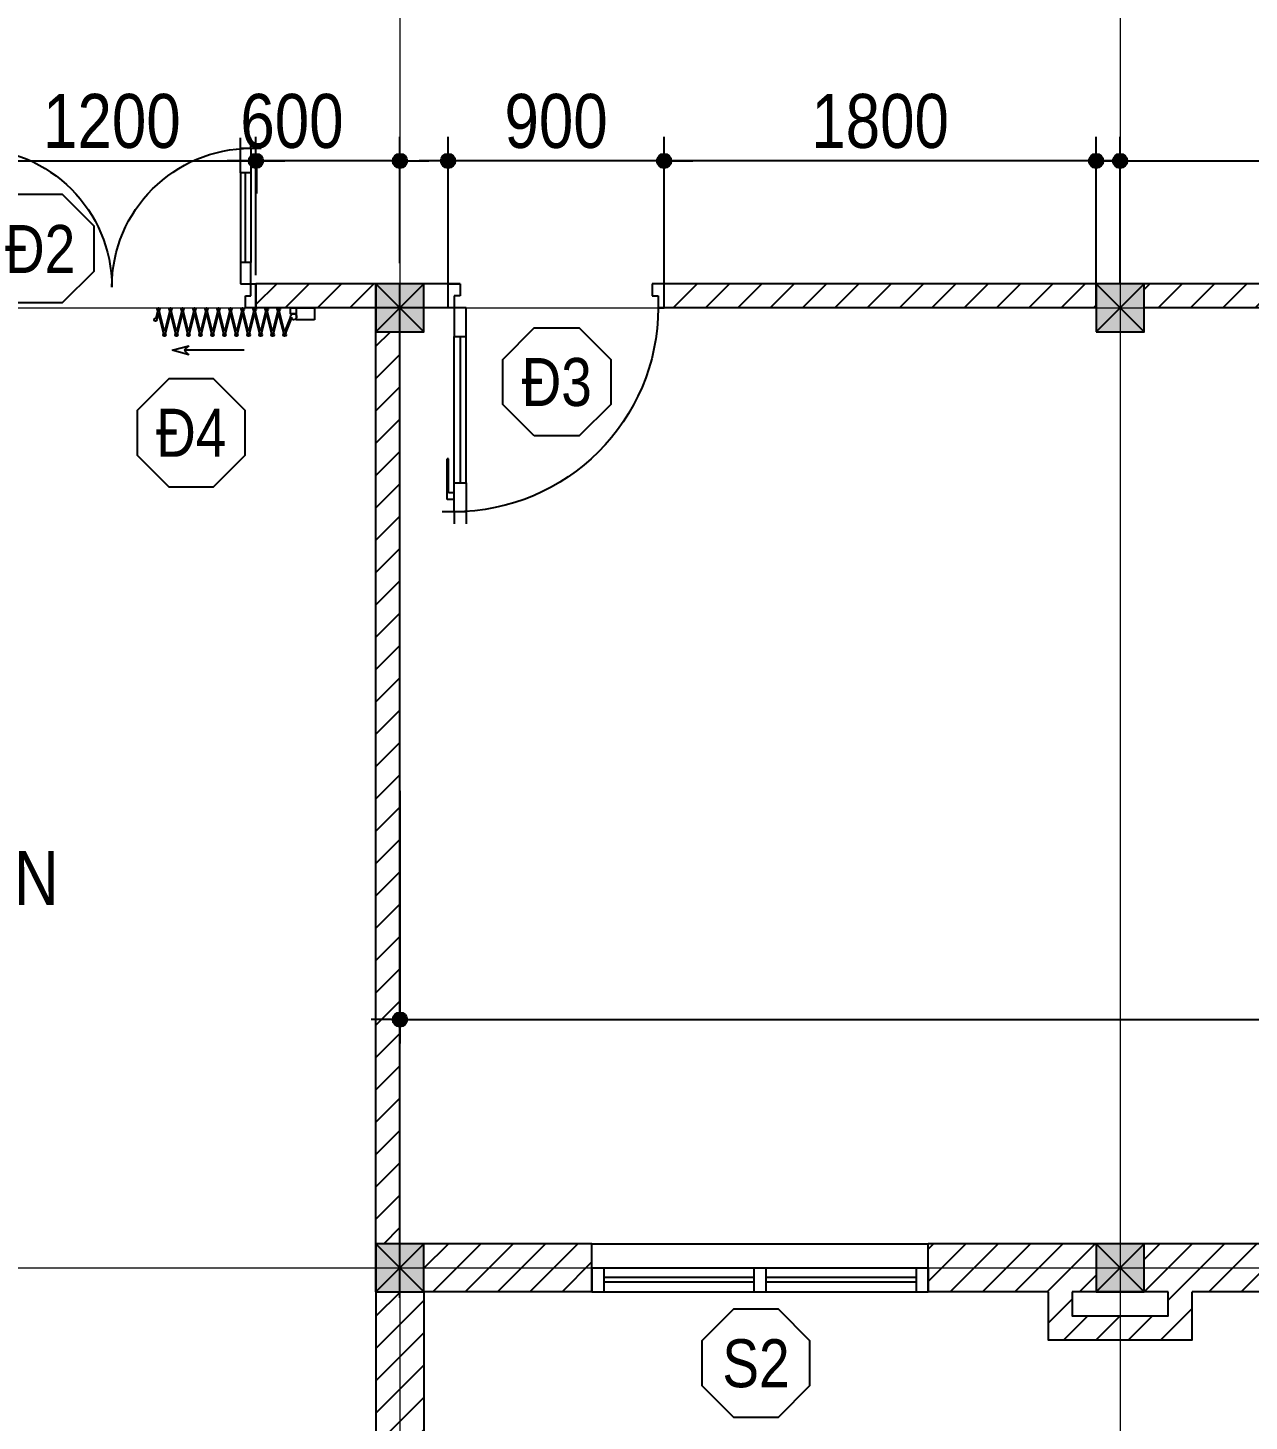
# Model space of a CAD drawing. Extents: x -79995 to 347433, y -157641 to 104789.
# Drawn here: x -8652 to -3564, y 38907 to 44712 of the extents above; entities that cross this region are included whole.
import ezdxf
from ezdxf.enums import TextEntityAlignment as Align

# ---------------------------------------------------------------- set-up
doc = ezdxf.new("R2010")
doc.units = 0
doc.linetypes.add('ACAD_ISO10W100', pattern=[18, 12, -3, 0, -3])
doc.layers.get('0').update_dxf_attribs({"color": 255, "linetype": 'CONTINUOUS'})
doc.layers.get('DEFPOINTS').update_dxf_attribs({"linetype": 'CONTINUOUS'})
for name, color, linetype in [('009', 251, 'CONTINUOUS'), ('DIM', 1, 'CONTINUOUS'), ('DOOR', 20, 'CONTINUOUS'), ('MEDIUM', 2, 'CONTINUOUS'), ('TAGS', 60, 'CONTINUOUS'), ('TEXT', 7, 'CONTINUOUS'), ('TUONG', 131, 'CONTINUOUS'), ('WALL', 4, 'CONTINUOUS')]:
    doc.layers.add(name, color=color, linetype=linetype)
doc.layers.add('02', color=2, linetype='CONTINUOUS', lineweight=25)
doc.layers.add('TRUC', color=24, linetype='CONTINUOUS', lineweight=0)
doc.styles.add('1', font='', dxfattribs={"height": 250})
doc.styles.add('HEL-CONDENSE', font='')
doc.styles.add('VNI-HELVE-CONDENSEN', font='')
doc.styles.get('1').set_extended_font_data('VNI-Helve-Condense')
doc.styles.get('HEL-CONDENSE').set_extended_font_data('VNI-Helve-Condense')
doc.styles.get('VNI-HELVE-CONDENSEN').set_extended_font_data('VNI-Helve-Condense')
doc.dimstyles.new('D100', dxfattribs={"dimtxt": 225, "dimasz": 1.2, "dimexe": 100, "dimexo": 0, "dimgap": 50, "dimtad": 1, "dimdec": 0, "dimzin": 13, "dimdsep": 46, "dimtxsty": 'HEL-CONDENSE', "dimblk": 'D50', "dimcen": 0, "dimclrd": 1, "dimclre": 1, "dimclrt": 7, "dimadec": 0, "dimazin": 0, "dimtfac": 1, "dimtdec": 0, "dimtmove": 0, "dimatfit": 3, "dimldrblk": 'D50', "dimfxl": 1, "dimtolj": 1, "dimtzin": 13, "dimarcsym": 0})

# ---------------------------------------------------------------- blocks, each defined once
blk = doc.blocks.new('s11')
at = {"layer": 'DOOR'}
for p, q in [((0, 0), (0, -100)), ((1400, 0), (0, 0)), ((50, 0), (50, -100)), ((1350, 0), (1350, -100)), ((1400, 0), (1400, -100)), ((1400, -100), (0, -100))]:
    blk.add_line(p, q, dxfattribs=at)
at = {"layer": 'DOOR', "linetype": 'ByBlock', "lineweight": -2}
for p, q in [((675, -100), (675, 0)), ((725, -100), (725, 0))]:
    blk.add_line(p, q, dxfattribs=at)
at = {"layer": 'DOOR', "color": 251}
for p, q in [((50, -40), (675, -40)), ((725, -40), (1350, -40)), ((50, -60), (675, -60)), ((725, -60), (1350, -60))]:
    blk.add_line(p, q, dxfattribs=at)
blk = doc.blocks.new('KH-CUADI')
at = {"layer": 'TAGS'}
blk.add_lwpolyline([(-124.3, 300), (-300, 124.3), (-300, -124.3), (-124.3, -300), (124.3, -300), (300, -124.3), (300, 124.3), (124.3, 300)], close=True, dxfattribs=at)
at = {"layer": 'TAGS', "style": 'VNI-HELVE-CONDENSEN'}
blk.add_attdef('D', text='', height=300, dxfattribs=at).set_placement((0, 0), align=Align.MIDDLE)
blk = doc.blocks.new('A$C225A2996')
at = {"layer": 'WALL'}
blk.add_hatch(color=4, dxfattribs=at).paths.add_polyline_path([(531.4, 81.6), (731.4, 81.6), (731.4, 281.6), (531.4, 281.6)])
at = {"layer": 'WALL', "color": 4}
for p, q in [((531.4, 281.6), (731.4, 81.6)), ((531.4, 81.6), (731.4, 281.6))]:
    blk.add_line(p, q, dxfattribs=at)
blk.add_lwpolyline([(531.4, 81.6), (731.4, 81.6), (731.4, 281.6), (531.4, 281.6)], close=True, dxfattribs=at)
blk = doc.blocks.new('A$C48B57989')
at = {"layer": 'DOOR'}
for p, q in [((-446, 752.5), (-403.1, 752.5)), ((-446, 652.5), (-446, 752.5)), ((-403.1, 702.5), (-424.6, 702.5)), ((-424.6, 702.5), (-424.6, 652.5)), ((-403.1, 752.5), (-403.1, 702.5)), ((711.1, 752.5), (711.1, 702.5)), ((754, 752.5), (711.1, 752.5)), ((711.1, 702.5), (732.6, 702.5)), ((732.6, 702.5), (732.6, 652.5)), ((754, 652.5), (754, 752.5)), ((-424.6, 652.5), (-446, 652.5)), ((-381.7, 666.8), (-424.6, 666.8)), ((-424.6, 666.8), (-424.6, 563.9)), ((-381.7, 563.9), (-381.7, 666.8)), ((689.7, 563.9), (689.7, 652.5)), ((689.7, 652.5), (732.6, 652.5)), ((732.6, 652.5), (754, 652.5)), ((732.6, 652.5), (732.6, 563.9)), ((-424.6, 563.9), (-381.7, 563.9)), ((-424.6, 171.4), (-424.6, 563.9)), ((-403.1, 563.9), (-403.1, 191)), ((-381.7, 191), (-381.7, 563.9)), ((689.7, 191), (689.7, 563.9)), ((732.6, 563.9), (689.7, 563.9)), ((711.1, 563.9), (711.1, 191)), ((732.6, 171.4), (732.6, 563.9)), ((-448.8, 131.8), (-448.8, 277.2)), ((-443.9, 277.2), (-448.8, 277.2)), ((-443.9, 156), (-443.9, 277.2)), ((752, 156), (752, 277.2)), ((752, 277.2), (756.8, 277.2)), ((756.8, 131.8), (756.8, 277.2)), ((-424.6, 191), (-381.7, 191)), ((-424.6, 88.2), (-424.6, 191)), ((-381.7, 191), (-381.7, 88.2)), ((732.6, 191), (689.7, 191)), ((689.7, 191), (689.7, 88.2)), ((732.6, 88.2), (732.6, 191)), ((-424.6, 131.8), (-448.8, 131.8)), ((-424.6, 156), (-443.9, 156)), ((-424.6, 131.8), (-424.6, 156)), ((732.6, 131.8), (732.6, 156)), ((732.6, 156), (752, 156)), ((732.6, 131.8), (756.8, 131.8)), ((-424.6, 88.2), (-467.4, 88.2)), ((-424.6, 88.2), (-424.6, 45.3)), ((-381.7, 88.2), (-424.6, 88.2)), ((-381.7, 88.2), (-381.7, 45.3)), ((689.7, 88.2), (689.7, 45.3)), ((689.7, 88.2), (732.6, 88.2)), ((732.6, 88.2), (732.6, 45.3)), ((732.6, 88.2), (775.4, 88.2))]:
    blk.add_line(p, q, dxfattribs=at)
at = {"layer": 'DOOR', "color": 251}
for centre, major_axis, start_param, end_param in [((-424.6, 666.8), (409.1, 409.1), 3.926991, 5.497787), ((732.6, 666.8), (-409.1, 409.1), 0.785398, 2.356194)]:
    blk.add_ellipse(centre, major_axis=major_axis, ratio=1, start_param=start_param, end_param=end_param, dxfattribs=at)
blk = doc.blocks.new('D50')
at = {"layer": 'DIM'}
blk.add_hatch(color=256, dxfattribs=at).paths.add_polyline_path([(25, 0, 1), (-25, 0, 1)])
blk.add_line((25, 0), (100, 0), dxfattribs=at)
blk.add_circle((0, 0), 25, dxfattribs=at)
blk = doc.blocks.new('*D277')
at = {"layer": 'DEFPOINTS', "color": 0, "transparency": 16777216}
for p in [(-7701.5, 44157.9), (-8901.5, 43781.4), (-7701.5, 43681.4)]:
    blk.add_point(p, dxfattribs=at)
at = {"layer": 'DIM', "color": 1, "lineweight": -2, "transparency": 16777216}
for p, q in [((-8901.5, 43781.4), (-8901.5, 44257.9)), ((-7701.5, 43681.4), (-7701.5, 44257.9)), ((-8900.3, 44157.9), (-7702.7, 44157.9))]:
    blk.add_line(p, q, dxfattribs=at)
at = {"layer": 'DIM', "color": 1, "lineweight": -2, "transparency": 16777216, "xscale": 1.199999999999999, "yscale": 1.199999999999999, "zscale": 1.199999999999999, "rotation": 180}
blk.add_blockref('D50', (-8901.5, 44157.9), dxfattribs=at)
at = {"layer": 'DIM', "color": 1, "lineweight": -2, "transparency": 16777216, "xscale": 1.199999999999999, "yscale": 1.199999999999999, "zscale": 1.199999999999999}
blk.add_blockref('D50', (-7701.5, 44157.9), dxfattribs=at)
at = {"layer": 'DIM', "color": 7, "transparency": 16777216, "insert": (-8301.5, 44322.8), "char_height": 225, "attachment_point": 5, "style": 'HEL-CONDENSE'}
blk.add_mtext('\\A1;1200', dxfattribs=at)
blk = doc.blocks.new('*D278')
at = {"layer": 'DEFPOINTS', "color": 0, "transparency": 16777216}
for p in [(-301.5, 44157.9), (-301.5, 43781.4), (-4101.5, 43646.2)]:
    blk.add_point(p, dxfattribs=at)
at = {"layer": 'DIM', "color": 1, "lineweight": -2, "transparency": 16777216}
for p, q in [((-4101.5, 43646.2), (-4101.5, 44257.9)), ((-301.5, 43781.4), (-301.5, 44257.9)), ((-4100.3, 44157.9), (-302.7, 44157.9))]:
    blk.add_line(p, q, dxfattribs=at)
at = {"layer": 'DIM', "color": 1, "lineweight": -2, "transparency": 16777216, "xscale": 1.199999999999999, "yscale": 1.199999999999999, "zscale": 1.199999999999999, "rotation": 180}
blk.add_blockref('D50', (-4101.5, 44157.9), dxfattribs=at)
at = {"layer": 'DIM', "color": 1, "lineweight": -2, "transparency": 16777216, "xscale": 1.199999999999999, "yscale": 1.199999999999999, "zscale": 1.199999999999999}
blk.add_blockref('D50', (-301.5, 44157.9), dxfattribs=at)
at = {"layer": 'DIM', "color": 7, "transparency": 16777216, "insert": (-2201.5, 44322.8), "char_height": 225, "attachment_point": 5, "style": 'HEL-CONDENSE'}
blk.add_mtext('\\A1;3800', dxfattribs=at)
blk = doc.blocks.new('*D303')
at = {"layer": 'DEFPOINTS', "color": 0, "linetype": 'Continuous', "transparency": 16777216}
for p in [(-7701.5, 44157.9), (-7701.5, 43731.3), (-7101.5, 43731.3)]:
    blk.add_point(p, dxfattribs=at)
at = {"layer": 'DIM', "color": 1, "linetype": 'Continuous', "lineweight": -2, "transparency": 16777216}
for p, q in [((-7701.5, 43731.3), (-7701.5, 44257.9)), ((-7101.5, 43731.3), (-7101.5, 44257.9)), ((-7102.7, 44157.9), (-7700.3, 44157.9))]:
    blk.add_line(p, q, dxfattribs=at)
at = {"layer": 'DIM', "color": 1, "linetype": 'Continuous', "lineweight": -2, "transparency": 16777216, "xscale": 1.199999999999999, "yscale": 1.199999999999999, "zscale": 1.199999999999999, "rotation": 180}
blk.add_blockref('D50', (-7701.5, 44157.9), dxfattribs=at)
at = {"layer": 'DIM', "color": 1, "linetype": 'Continuous', "lineweight": -2, "transparency": 16777216, "xscale": 1.199999999999999, "yscale": 1.199999999999999, "zscale": 1.199999999999999}
blk.add_blockref('D50', (-7101.5, 44157.9), dxfattribs=at)
at = {"layer": 'DIM', "color": 7, "linetype": 'Continuous', "transparency": 16777216, "insert": (-7551.5, 44322.8), "char_height": 225, "attachment_point": 5, "style": 'HEL-CONDENSE'}
blk.add_mtext('\\A1;600', dxfattribs=at)
blk = doc.blocks.new('*D367')
at = {"layer": 'DEFPOINTS', "color": 0, "transparency": 16777216}
for p in [(-7101.5, 41533.7), (1398.5, 40822.1), (1398.5, 40580.6)]:
    blk.add_point(p, dxfattribs=at)
at = {"layer": 'DIM', "color": 1, "lineweight": -2, "transparency": 16777216}
for p, q in [((-7101.5, 41533.7), (-7101.5, 40480.6)), ((1398.5, 40822.1), (1398.5, 40480.6)), ((-7100.3, 40580.6), (1397.3, 40580.6))]:
    blk.add_line(p, q, dxfattribs=at)
at = {"layer": 'DIM', "color": 1, "lineweight": -2, "transparency": 16777216, "xscale": 1.199999999999999, "yscale": 1.199999999999999, "zscale": 1.199999999999999, "rotation": 180}
blk.add_blockref('D50', (-7101.5, 40580.6), dxfattribs=at)
at = {"layer": 'DIM', "color": 1, "lineweight": -2, "transparency": 16777216, "xscale": 1.199999999999999, "yscale": 1.199999999999999, "zscale": 1.199999999999999}
blk.add_blockref('D50', (1398.5, 40580.6), dxfattribs=at)
at = {"layer": 'DIM', "color": 7, "transparency": 16777216, "insert": (-2851.5, 40745.5), "char_height": 225, "attachment_point": 5, "style": 'HEL-CONDENSE'}
blk.add_mtext('\\A1;8500', dxfattribs=at)
blk = doc.blocks.new('A$C6E0044D6')
at = {"layer": 'DOOR'}
for p, q in [((-25, 925), (-25, 975)), ((25, 925), (25, 975)), ((-25, 925), (-75, 925)), ((-25, 874.1), (-53.3, 874.1)), ((-53.3, 874.1), (-53.3, 704.5)), ((25, 925), (-25, 925)), ((-25, 925), (-25, 805)), ((-25, 874.1), (-25, 845.9)), ((25, 805), (25, 925)), ((-25, 845.9), (-47.6, 845.9)), ((-47.6, 845.9), (-47.6, 704.5)), ((-25, 827.9), (-25, 195)), ((-25, 805), (25, 805)), ((0, 195), (0, 805)), ((25, 805), (25, 195)), ((-47.6, 704.5), (-53.3, 704.5)), ((-25, 195), (25, 195)), ((-25, 75), (-25, 195)), ((25, 195), (25, 75)), ((-25, 75), (-50, 75)), ((-50, 75), (-50, -25)), ((-25, 25), (-25, 75)), ((25, 75), (-25, 75)), ((825, 25), (825, 75)), ((825, 75), (850, 75)), ((850, 75), (850, -25)), ((0, 25), (-25, 25)), ((0, -25), (0, 25)), ((800, -25), (800, 25)), ((800, 25), (825, 25)), ((-50, -25), (0, -25)), ((850, -25), (800, -25))]:
    blk.add_line(p, q, dxfattribs=at)
at = {"layer": 'DOOR', "color": 251}
blk.add_arc((-25, 75), 850, 0, 90, dxfattribs=at)
blk = doc.blocks.new('*D376')
at = {"layer": 'DEFPOINTS', "color": 0, "transparency": 16777216}
for p in [(-6001.1, 44157.9), (-6001.1, 43646.2), (-4201.5, 43646.2)]:
    blk.add_point(p, dxfattribs=at)
at = {"layer": 'DIM', "color": 1, "lineweight": -2, "transparency": 16777216}
for p, q in [((-6001.1, 43646.2), (-6001.1, 44257.9)), ((-4201.5, 43646.2), (-4201.5, 44257.9)), ((-4202.7, 44157.9), (-5999.9, 44157.9))]:
    blk.add_line(p, q, dxfattribs=at)
at = {"layer": 'DIM', "color": 1, "lineweight": -2, "transparency": 16777216, "xscale": 1.199999999999999, "yscale": 1.199999999999999, "zscale": 1.199999999999999, "rotation": 180}
blk.add_blockref('D50', (-6001.1, 44157.9), dxfattribs=at)
at = {"layer": 'DIM', "color": 1, "lineweight": -2, "transparency": 16777216, "xscale": 1.199999999999999, "yscale": 1.199999999999999, "zscale": 1.199999999999999}
blk.add_blockref('D50', (-4201.5, 44157.9), dxfattribs=at)
at = {"layer": 'DIM', "color": 7, "transparency": 16777216, "insert": (-5101.3, 44322.8), "char_height": 225, "attachment_point": 5, "style": 'HEL-CONDENSE'}
blk.add_mtext('\\A1;1800', dxfattribs=at)
blk = doc.blocks.new('*D377')
at = {"layer": 'DEFPOINTS', "color": 0, "transparency": 16777216}
for p in [(-6901.1, 44157.9), (-6901.1, 43646.2), (-6001.1, 43646.2)]:
    blk.add_point(p, dxfattribs=at)
at = {"layer": 'DIM', "color": 1, "lineweight": -2, "transparency": 16777216}
for p, q in [((-6901.1, 43646.2), (-6901.1, 44257.9)), ((-6001.1, 43646.2), (-6001.1, 44257.9)), ((-6002.3, 44157.9), (-6899.9, 44157.9))]:
    blk.add_line(p, q, dxfattribs=at)
at = {"layer": 'DIM', "color": 1, "lineweight": -2, "transparency": 16777216, "xscale": 1.199999999999999, "yscale": 1.199999999999999, "zscale": 1.199999999999999, "rotation": 180}
blk.add_blockref('D50', (-6901.1, 44157.9), dxfattribs=at)
at = {"layer": 'DIM', "color": 1, "lineweight": -2, "transparency": 16777216, "xscale": 1.199999999999999, "yscale": 1.199999999999999, "zscale": 1.199999999999999}
blk.add_blockref('D50', (-6001.1, 44157.9), dxfattribs=at)
at = {"layer": 'DIM', "color": 7, "transparency": 16777216, "insert": (-6451.1, 44322.8), "char_height": 225, "attachment_point": 5, "style": 'HEL-CONDENSE'}
blk.add_mtext('\\A1;900', dxfattribs=at)
blk = doc.blocks.new('C1')
at = {"color": 40}
for p, q in [((-130392.8, -117466.3), (-130292.8, -117441.3)), ((-130292.8, -117491.3), (-130392.8, -117466.3)), ((-130372.2, -117466.3), (-130272.2, -117441.3)), ((-130272.2, -117491.3), (-130372.2, -117466.3)), ((-130292.8, -117441.3), (-130319.8, -117434.5)), ((-130272.2, -117441.3), (-130316.1, -117430.3)), ((-130468.1, -117566.9), (-130449.4, -117498.1)), ((-130449.4, -117498.1), (-130430.6, -117566.9)), ((-130392.8, -117516.3), (-130292.8, -117491.3)), ((-130292.8, -117541.3), (-130392.8, -117516.3)), ((-130392.8, -117566.3), (-130292.8, -117541.3)), ((-130372.2, -117516.3), (-130272.2, -117491.3)), ((-130272.2, -117541.3), (-130372.2, -117516.3)), ((-130372.2, -117566.3), (-130272.2, -117541.3)), ((-130449.4, -117548.1), (-130468.1, -117566.9)), ((-130449.4, -117798.1), (-130449.4, -117548.1)), ((-130430.6, -117566.9), (-130449.4, -117548.1)), ((-130292.8, -117591.3), (-130392.8, -117566.3)), ((-130392.8, -117616.3), (-130292.8, -117591.3)), ((-130272.2, -117591.3), (-130372.2, -117566.3)), ((-130372.2, -117616.3), (-130272.2, -117591.3)), ((-130292.8, -117641.3), (-130392.8, -117616.3)), ((-130392.8, -117666.3), (-130292.8, -117641.3)), ((-130272.2, -117641.3), (-130372.2, -117616.3)), ((-130372.2, -117666.3), (-130272.2, -117641.3)), ((-130292.8, -117691.3), (-130392.8, -117666.3)), ((-130392.8, -117716.3), (-130292.8, -117691.3)), ((-130292.8, -117741.3), (-130392.8, -117716.3)), ((-130272.2, -117691.3), (-130372.2, -117666.3)), ((-130372.2, -117716.3), (-130272.2, -117691.3)), ((-130272.2, -117741.3), (-130372.2, -117716.3)), ((-130392.8, -117766.3), (-130292.8, -117741.3)), ((-130292.8, -117791.3), (-130392.8, -117766.3)), ((-130372.2, -117766.3), (-130272.2, -117741.3)), ((-130272.2, -117791.3), (-130372.2, -117766.3)), ((-130392.8, -117816.3), (-130292.8, -117791.3)), ((-130292.8, -117841.3), (-130392.8, -117816.3)), ((-130372.2, -117816.3), (-130272.2, -117791.3)), ((-130272.2, -117841.3), (-130372.2, -117816.3)), ((-130392.8, -117866.3), (-130292.8, -117841.3)), ((-130292.8, -117891.3), (-130392.8, -117866.3)), ((-130392.8, -117916.3), (-130292.8, -117891.3)), ((-130372.2, -117866.3), (-130272.2, -117841.3)), ((-130272.2, -117891.3), (-130372.2, -117866.3)), ((-130372.2, -117916.3), (-130272.2, -117891.3)), ((-130292.8, -117941.3), (-130392.8, -117916.3)), ((-130388.4, -117965.2), (-130292.8, -117941.3)), ((-130272.2, -117941.3), (-130372.2, -117916.3)), ((-130372.2, -117966.3), (-130272.2, -117941.3)), ((-130311.5, -117995.9), (-130388.4, -117965.2)), ((-130309.7, -117991.3), (-130372.2, -117966.3))]:
    blk.add_line(p, q, dxfattribs=at)
at = {"color": 1}
blk.add_lwpolyline([(-130297.2, -118016.3), (-130297.2, -117991.3), (-130272.2, -117991.3), (-130272.2, -118016.3)], dxfattribs=at)
blk.add_lwpolyline([(-130322.2, -118091.3), (-130322.2, -118016.3), (-130272.2, -118016.3), (-130272.2, -118091.3)], close=True, dxfattribs=at)
at = {"color": 40}
for centre in [(-130322.2, -117428.8), (-130384.7, -117466.3), (-130278.4, -117441.3), (-130278.4, -117491.3), (-130384.7, -117516.3), (-130278.4, -117541.3), (-130384.7, -117566.3), (-130278.4, -117591.3), (-130384.7, -117616.3), (-130384.7, -117666.3), (-130278.4, -117641.3), (-130384.7, -117716.3), (-130278.4, -117691.3), (-130384.7, -117766.3), (-130278.4, -117741.3), (-130384.7, -117816.3), (-130278.4, -117791.3), (-130278.4, -117841.3), (-130278.4, -117841.3), (-130384.7, -117866.3), (-130278.4, -117891.3), (-130384.7, -117916.3), (-130278.4, -117941.3), (-130384.7, -117966.3)]:
    blk.add_circle(centre, 6.25, dxfattribs=at)
at = {"color": 1}
blk.add_circle((-130309.7, -118003.8), 12.5, dxfattribs=at)

msp = doc.modelspace()

# ---------------------------------------------------------------- hatches: boundary and pattern name
at = {"layer": '009'}
h = msp.add_hatch(dxfattribs=at)
h.set_pattern_fill('ANSI31', color=256, scale=30, style=0)
h.set_pattern_definition([(45, (-1312102.69, -334214.4), (-67.351921, 67.351921), [])])
h.paths.add_polyline_path([(-7001.548, 39446.161), (-7201.548, 39446.161), (-7201.548, 38746.161), (-7001.548, 38746.161)])
h.paths.add_polyline_path([(-9301.548, 35646.161), (-10801.548, 35646.161), (-10801.548, 35446.161), (-10351.548, 35446.161), (-10351.548, 35246.161), (-9751.548, 35246.161), (-9751.548, 35446.161), (-9301.548, 35446.161)])
h.paths.add_polyline_path([(-10251.548, 35446.161), (-9851.548, 35446.161), (-9851.548, 35346.161), (-10251.548, 35346.161)], flags=17)
h.paths.add_polyline_path([(-12201.548, 35646.161), (-12701.548, 35646.161), (-13001.548, 35646.161), (-13001.548, 35446.161), (-12801.548, 35446.161), (-12801.548, 35296.161), (-13351.548, 35296.161), (-13351.548, 35696.161), (-13201.548, 35696.161), (-13201.548, 35646.161), (-13001.548, 35646.161), (-13001.548, 36346.161), (-13201.548, 36346.161), (-13201.548, 35796.161), (-13451.548, 35796.161), (-13451.548, 35196.161), (-12701.548, 35196.161), (-12701.548, 35446.161), (-12201.548, 35446.161)])
h.paths.add_polyline_path([(-13001.548, 39446.161), (-13201.548, 39446.161), (-13201.548, 39346.161), (-13351.548, 39346.161), (-13351.548, 39746.161), (-13201.548, 39746.161), (-13201.548, 39646.161), (-13001.548, 39646.161), (-13001.548, 40346.161), (-13201.548, 40346.161), (-13201.548, 39846.161), (-13451.548, 39846.161), (-13451.548, 39246.161), (-13201.548, 39246.161), (-13201.548, 38746.161), (-13001.548, 38746.161)])
h.paths.add_polyline_path([(-7101.548, 43446.161), (-7201.548, 43446.161), (-7201.548, 39646.161), (-7101.548, 39646.161)])
h.paths.add_polyline_path([(-6301.548, 39646.161), (-7001.548, 39646.161), (-7001.548, 39446.161), (-6301.548, 39446.161)])
h.paths.add_polyline_path([(-13001.548, 43446.161), (-13201.548, 43446.161), (-13201.548, 43346.161), (-13351.548, 43346.161), (-13351.548, 43746.161), (-13201.548, 43746.161), (-13201.548, 43646.161), (-13001.548, 43646.161), (-13001.548, 43846.161), (-13201.548, 43846.161), (-13451.548, 43846.161), (-13451.548, 43246.161), (-13201.548, 43246.161), (-13201.548, 42746.161), (-13001.548, 42746.161)])
h.paths.add_polyline_path([(-8901.548, 43646.161), (-13001.548, 43646.161), (-13001.548, 43546.161), (-8901.548, 43546.161)])
h.paths.add_polyline_path([(-7201.548, 43646.161), (-7701.548, 43646.161), (-7701.548, 43546.161), (-7201.548, 43546.161)])
h.paths.add_polyline_path([(-4201.548, 43646.161), (-6001.147, 43646.161), (-6001.147, 43546.161), (-4201.548, 43546.161)])
h.paths.add_polyline_path([(-301.548, 43646.161), (-4001.548, 43646.161), (-4001.548, 43546.161), (-301.548, 43546.161)])
h.paths.add_polyline_path([(-3301.548, 39646.161), (-4001.548, 39646.161), (-4001.548, 39446.161), (-3901.548, 39446.161), (-3901.548, 39346.161), (-4301.548, 39346.161), (-4301.548, 39446.161), (-4201.548, 39446.161), (-4201.548, 39646.161), (-4901.548, 39646.161), (-4901.548, 39446.161), (-4401.548, 39446.161), (-4401.548, 39246.161), (-3801.548, 39246.161), (-3801.548, 39446.161), (-3301.548, 39446.161)])
h.paths.add_polyline_path([(-651.548, 39646.161), (-1901.548, 39646.161), (-1901.548, 39446.161), (-1401.548, 39446.161), (-1401.548, 39246.161), (-801.548, 39246.161), (-801.548, 39446.161), (-651.548, 39446.161)])
h.paths.add_polyline_path([(-901.548, 39446.161), (-901.548, 39346.161), (-1301.548, 39346.161), (-1301.548, 39446.161)], flags=17)
h.paths.add_polyline_path([(1298.452, 43646.161), (898.452, 43646.161), (898.452, 43546.161), (1298.452, 43546.161)])

# ---------------------------------------------------------------- linework, layer by layer
at = {"layer": 'MEDIUM'}
msp.add_line((-6301.548, 39646.161), (-4901.548, 39646.161), dxfattribs=at)
at = {"layer": 'TRUC', "linetype": 'ACAD_ISO10W100', "ltscale": 0.2}
for points in [[(-7101.548, 51593.418), (-7101.548, 30516.389)], [(-7101.548, 51593.418), (-7101.548, 30516.389)], [(-4101.548, 51593.418), (-4101.548, 30516.389)], [(-15555.532, 43546.161), (22214.78, 43546.161)], [(-15555.532, 39546.161), (22214.78, 39546.161)]]:
    msp.add_lwpolyline(points, dxfattribs=at)
at = {"layer": 'TUONG'}
for p, q in [((-6851.147, 43646.161), (-7701.548, 43646.161)), ((-7701.548, 43546.161), (-7701.548, 43646.161)), ((-7201.548, 39446.161), (-7201.548, 43646.161)), ((-7101.548, 39671.161), (-7101.548, 43646.161)), ((-4201.548, 43646.161), (-6051.147, 43646.161)), ((-4201.548, 43546.161), (-4201.548, 43646.161)), ((-301.548, 43646.161), (-4001.548, 43646.161)), ((-4001.548, 43546.161), (-4001.548, 43646.161)), ((-6826.147, 43546.161), (-7701.548, 43546.161)), ((-4201.548, 43546.161), (-6026.147, 43546.161)), ((-301.548, 43546.161), (-4001.548, 43546.161)), ((-6301.548, 39446.161), (-6301.548, 39646.161)), ((-4901.548, 39446.161), (-4901.548, 39646.161))]:
    msp.add_line(p, q, dxfattribs=at)
for points in [[(-7101.548, 39421.161), (-7101.548, 43646.161)], [(-6301.548, 39646.161), (-7201.548, 39646.161), (-7201.548, 38746.161)], [(-3301.548, 39646.161), (-4901.548, 39646.161)], [(-6301.548, 39446.161), (-7001.548, 39446.161), (-7001.548, 38746.161)], [(-4401.548, 39446.161), (-4901.548, 39446.161)], [(-4401.548, 39446.161), (-4401.548, 39246.161), (-3801.548, 39246.161), (-3801.548, 39446.161)], [(-3901.548, 39446.161), (-4301.548, 39446.161)], [(-4301.548, 39446.161), (-4301.548, 39346.161), (-3901.548, 39346.161), (-3901.548, 39446.161)], [(-3301.548, 39446.161), (-3801.548, 39446.161)]]:
    msp.add_lwpolyline(points, dxfattribs=at)

# ---------------------------------------------------------------- block references
at = {"layer": '02', "rotation": 90}
msp.add_blockref('C1', (-125548.304, 173818.354), dxfattribs=at)
at = {"layer": 'DOOR', "xscale": -1, "rotation": 180}
for name, p in [('A$C48B57989', (-8455.555, 44298.635)), ('A$C6E0044D6', (-6851.147, 43621.161))]:
    msp.add_blockref(name, p, dxfattribs=at)
at = {"layer": 'DOOR', "xscale": -1}
msp.add_blockref('s11', (-4901.548, 39546.161), dxfattribs=at)
at = {"layer": 'TAGS', "linetype": 'Continuous'}
ref = msp.add_blockref('KH-CUADI', (-8600.521, 43792.354), dxfattribs=dict(at, xscale=0.75, yscale=0.75, zscale=0.75, rotation=180))
ref.add_attrib('D', 'Ñ2', dxfattribs={"color": 7, "height": 200, "style": 'VNI-HELVE-CONDENSEN'}).set_placement((-8600.521, 43792.354), align=Align.MIDDLE)
ref = msp.add_blockref('KH-CUADI', (-6448.536, 43236.862), dxfattribs=dict(at, xscale=-0.75, yscale=0.75, zscale=0.75, rotation=180))
ref.add_attrib('D', 'Ñ3', dxfattribs={"color": 7, "height": 200, "style": 'VNI-HELVE-CONDENSEN'}).set_placement((-6448.536, 43236.862), align=Align.MIDDLE)
ref = msp.add_blockref('KH-CUADI', (-7970.847, 43025.35), dxfattribs=dict(at, xscale=0.75, yscale=0.75, zscale=0.75, rotation=180))
ref.add_attrib('D', 'Ñ4', dxfattribs={"color": 7, "height": 200, "style": 'VNI-HELVE-CONDENSEN'}).set_placement((-7970.847, 43025.35), align=Align.MIDDLE)
ref = msp.add_blockref('KH-CUADI', (-5618.417, 39148.681), dxfattribs=dict(at, xscale=0.75, yscale=0.75, zscale=0.75, rotation=180))
ref.add_attrib('D', 'S2', dxfattribs={"color": 7, "height": 200, "style": 'VNI-HELVE-CONDENSEN'}).set_placement((-5618.417, 39148.681), align=Align.MIDDLE)
at = {"layer": 'TUONG', "color": 4}
for p in [(-7732.938, 43364.528), (-4732.938, 43364.528), (-7732.938, 39364.528), (-4732.938, 39364.528)]:
    msp.add_blockref('A$C225A2996', p, dxfattribs=at)

# ---------------------------------------------------------------- texts
at = {"layer": 'TEXT', "insert": (-10355.396, 41282.307), "char_height": 225, "attachment_point": 2, "style": '1'}
msp.add_mtext('PHOØNG  TAØI CHÍNH -KEÁ TOAÙN', dxfattribs=at)

# ---------------------------------------------------------------- dimensions: what is measured, and where the dimension line sits
at = {"layer": 'DIM'}
for base, p1, p2, picture, middle in [((-7701.548, 44157.933), (-8901.548, 43781.375), (-7701.548, 43681.375), '*D277', (-8301.548, 44322.833)), ((-6901.147, 44157.933), (-6001.147, 43646.161), (-6901.147, 43646.161), '*D377', (-6451.147, 44322.833)), ((-6001.147, 44157.933), (-4201.548, 43646.161), (-6001.147, 43646.161), '*D376', (-5101.348, 44322.833)), ((-301.548, 44157.933), (-4101.548, 43646.161), (-301.548, 43781.375), '*D278', (-2201.548, 44322.833)), ((1398.452, 40580.603), (-7101.548, 41533.661), (1398.452, 40822.084), '*D367', (-2851.548, 40745.503))]:
    dim = msp.add_linear_dim(base=base, p1=p1, p2=p2, dimstyle='D100', override={"dimtmove": 1}, dxfattribs=at)
    dim.commit()
    dim.dimension.update_dxf_attribs({"geometry": picture, "text_midpoint": middle})
at = {"layer": 'DIM', "linetype": 'Continuous'}
dim = msp.add_linear_dim(base=(-7701.548, 44157.933), p1=(-7101.548, 43731.346), p2=(-7701.548, 43731.346), dimstyle='D100', dxfattribs=at)
dim.commit()
dim.dimension.update_dxf_attribs({"geometry": '*D303', "text_midpoint": (-7551.548, 44157.933), "dimtype": 160})

doc.saveas('drawing.dxf')
